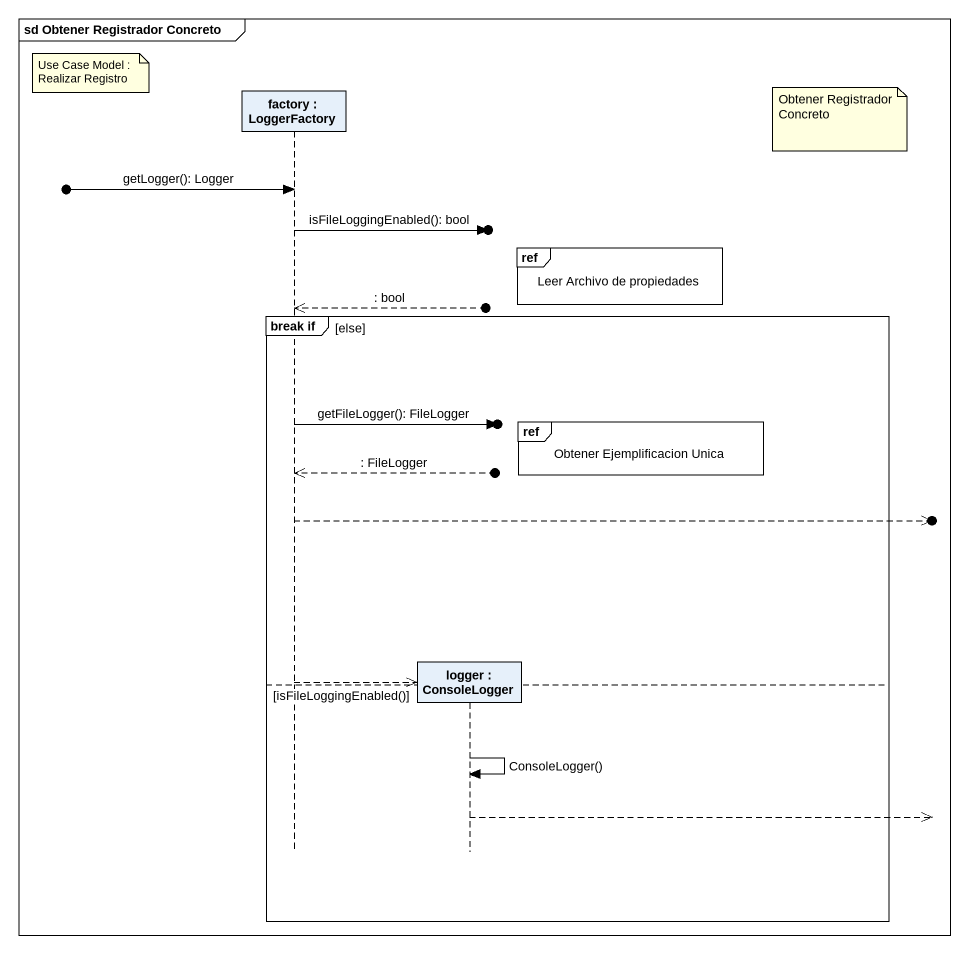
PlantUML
@startuml
mainframe sd Obtener Registrador Concreto
hide footbox
participant "factory : LoggerFactory" as factory
participant "logger : ConsoleLogger" as logger

note left of factory : Use Case Model : Realizar Registro
note right of logger : Obtener Registrador Concreto
[o-> factory : getLogger(): Logger
factory ->o] : isFileLoggingEnabled(): bool
ref over logger : Leer Archivo de propiedades
factory <<--o] : : bool
group break if [else]
  ref over logger : Obtener Ejemplificacion Unica
  factory ->o] : getFileLogger(): FileLogger
  factory <<--o] : : FileLogger
  factory -->>o]
  factory -->> logger **
else isFileLoggingEnabled()
  logger -> logger : ConsoleLogger()
  logger -->>o]
end
@enduml
